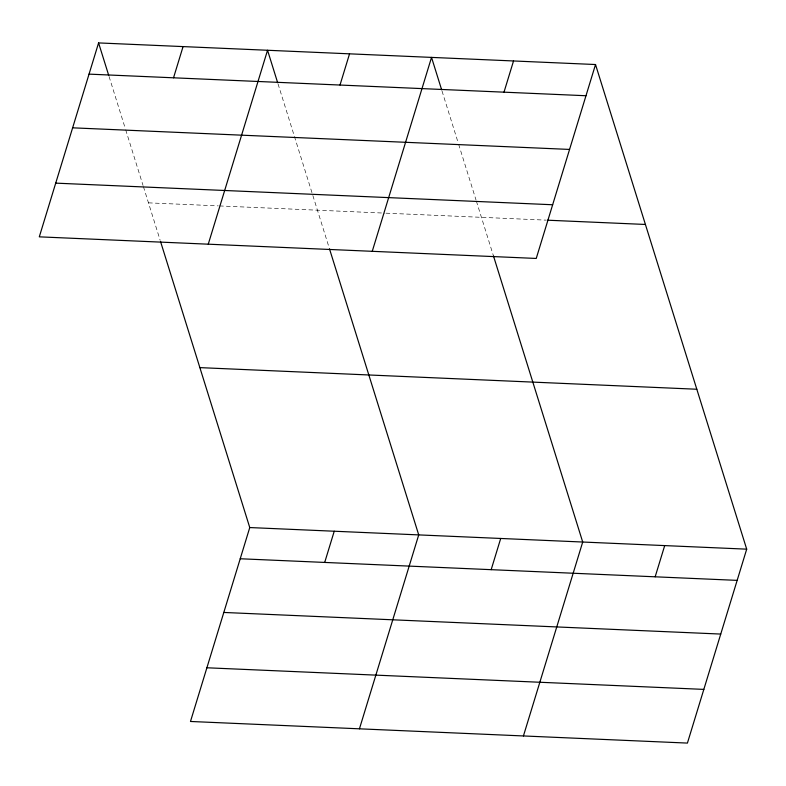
<?xml version="1.0" encoding="UTF-8"?>
<svg xmlns="http://www.w3.org/2000/svg" width="786" height="786" viewBox="0 0 786 786"><rect width="100%" height="100%" fill="white"/><g stroke="black" fill="none" stroke-linecap="round" stroke-linejoin="round"><path stroke-width="0.59" stroke-dasharray="3.93 2.95" d="M148.475 202.847L218.262 205.883M219.491 205.932L384.747 213.124M385.965 213.173L546.29 220.149M442.017 91.009L458.287 143.16M458.651 144.319L476.002 199.939M476.365 201.098L493.451 255.892M278.028 83.876L329.098 247.59M109.067 76.527L125.338 128.678M125.701 129.837L143.052 185.467M143.416 186.626L160.138 240.241"/><path stroke-width="1.18" d="M98.584 42.916L39.3 236.841L536.239 258.447L595.523 64.531L98.584 42.916L108.714 75.368M173.529 77.804L183.069 46.59M208.261 244.181L267.545 50.265L277.664 82.717M340.004 85.035L349.544 53.831M160.501 241.41L249.761 527.553L190.477 721.469L687.416 743.084L746.7 549.159L595.523 64.531M372.25 251.314L431.534 57.398L441.663 89.85M324.697 562.432L334.237 531.228M503.993 92.168L513.533 60.964M359.438 728.818L418.722 534.902L329.462 248.759M491.171 569.673L500.711 538.469M523.427 735.951L582.711 542.035L493.451 255.892M655.16 576.806L664.701 545.592M89.044 74.13L585.983 95.735M72.626 127.823L569.565 149.428M55.718 183.138L552.656 204.753M547.508 220.198L645.414 224.462M199.87 367.622L696.809 389.237M249.761 527.553L746.7 549.159M240.221 558.758L737.16 580.373M223.804 612.451L720.742 634.066M206.895 667.776L703.834 689.391"/></g></svg>
